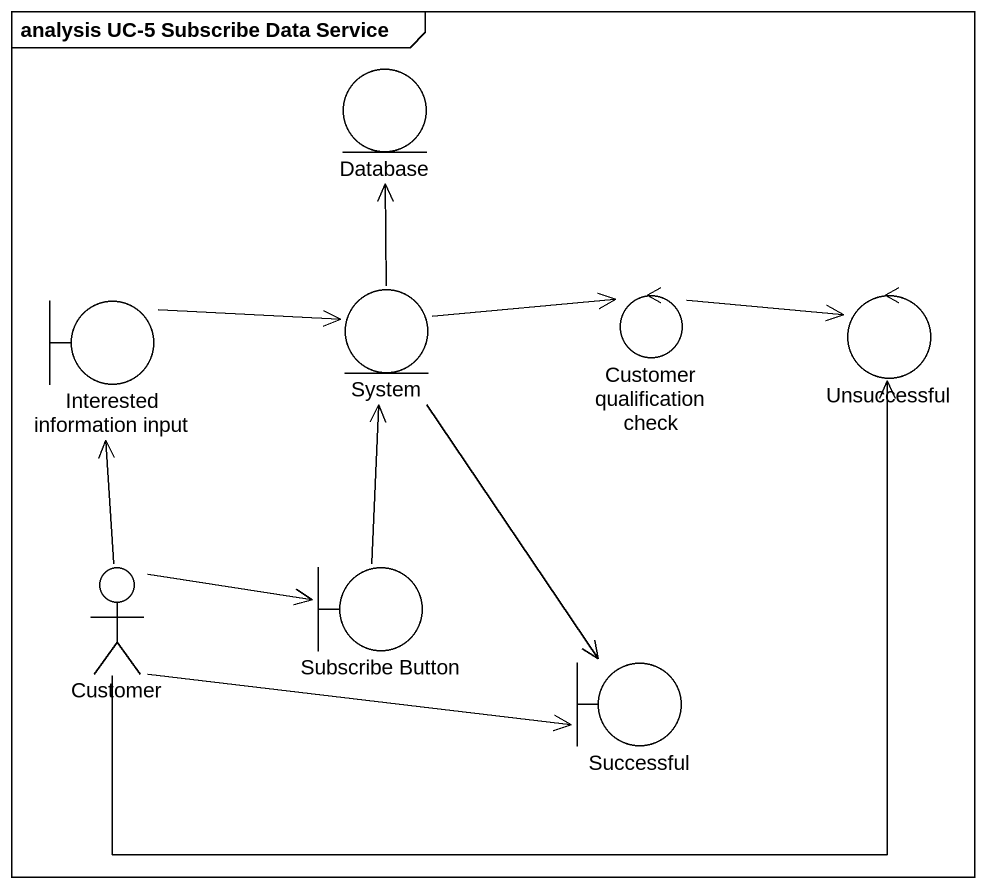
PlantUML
@startuml
mainframe analysis UC-5 Subscribe Data Service
entity "Database" as Database_
boundary "Interested information input" as Interested_information_input
entity System
control "Customer qualification check" as Customer_qualification_check
control Unsuccessful
actor Customer
boundary "Subscribe Button" as Subscribe_Button
boundary Successful
Interested_information_input -right-> System
System -up-> Database_
System -right-> Customer_qualification_check
System --> Successful
Customer_qualification_check -right-> Unsuccessful
Customer -up-> Interested_information_input
Customer -right-> Unsuccessful
Customer -right-> Subscribe_Button
Customer -right-> Successful
Subscribe_Button -up-> System
@enduml
